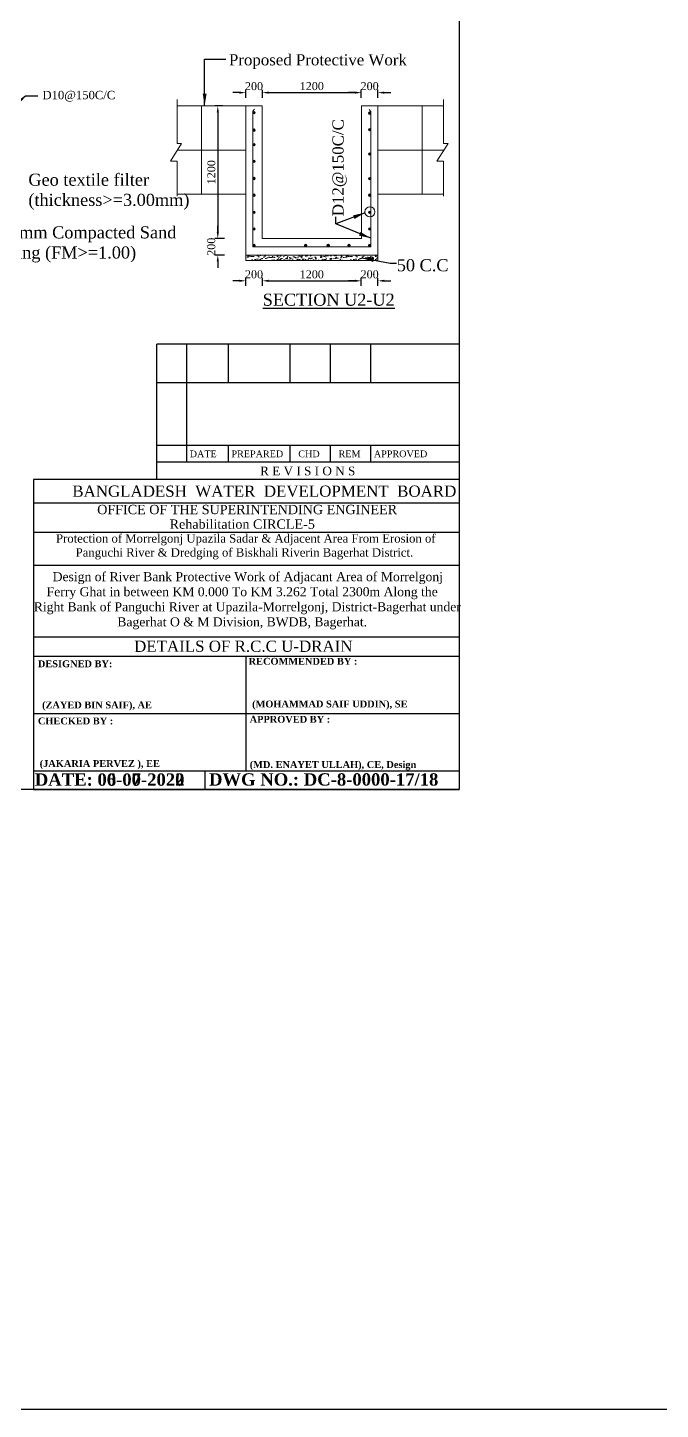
# Model space of a CAD drawing. Header units: metres. Extents: x -2434 to 11656, y -15288 to 8109.
# Drawn here: x 3316.3 to 3395.4, y -14191.8 to -14019.2 of the extents above; entities that cross this region are included whole.
import ezdxf
from ezdxf.enums import TextEntityAlignment as Align

# ---------------------------------------------------------------- set-up
doc = ezdxf.new("R2010")
doc.units = ezdxf.units.M
doc.layers.add('Blocks', color=11, linetype='Continuous', lineweight=9)
doc.layers.add('LINE', color=7, linetype='Continuous')
doc.styles.add('Kazi_T_H', font='timesbd.ttf')
doc.styles.get("Standard").update_dxf_attribs({"font": 'times.ttf'})
doc.dimstyles.get("Standard").update_dxf_attribs({"dimtxt": 0.5, "dimasz": 0.4075, "dimexe": 0.364, "dimexo": 0.219, "dimgap": 0.09, "dimtad": 0, "dimdec": 0, "dimlfac": 1000, "dimzin": 0, "dimdsep": 46, "dimtxsty": 'Standard', "dimcen": 0.09, "dimadec": 0, "dimazin": 0, "dimtfac": 1, "dimtdec": 0, "dimtofl": 0, "dimtmove": 0, "dimatfit": 3, "dimfxl": 1, "dimtolj": 1, "dimtzin": 0, "dimarcsym": 0})
pattern_1 = [(50, (3361.4529, -14431.1555), (0.879952, -0.0769858), [0.0920115, -1.0121265]), (355, (3361.4529, -14431.1555), (-0.1702228, 0.9228036), [0.0736092, -0.8097012]), (100.451, (3361.5262, -14431.1619), (0.7097323, 0.8458136), [0.0781977, -0.8601747]), (46.1842, (3361.4529, -14430.9101), (1.3093118, -0.2030644), [0.1380173, -1.5181897]), (96.6356, (3361.562, -14430.927), (1.1466625, 1.1950654), [0.1172965, -1.290262]), (351.184, (3361.4529, -14430.9101), (1.1466642, 1.1950633), [0.110414, -1.214552]), (21, (3361.5756, -14430.9715), (0.7322999, -0.4939425), [0.0920115, -1.0121265]), (326, (3361.5756, -14430.9715), (0.2985038, 0.8896279), [0.0736092, -0.8097012]), (71.4514, (3361.6366, -14431.01264), (1.0308017, 0.3956874), [0.0781977, -0.8601747]), (37.5, (3361.4529, -14431.1555), (0.01491795, 0.40840084), [0, -0.79988664, 0, -0.8219694, 0, -0.81276825]), (7.5, (3361.4529, -14431.1555), (0.32273897, 0.4838722), [0, -0.46864524, 0, -0.78148434, 0, -0.30977205]), (327.5, (3361.1793, -14431.1555), (0.65490257, -0.02766983), [0, -0.306705, 0, -0.9569196, 0, -1.2697587]), (317.5, (3361.0566, -14431.1555), (0.71546395, 0.12280995), [0, -0.3987165, 0, -0.6354928, 0, -0.9017127])]
pattern_2 = [(50, (3349.1488, -14431.1555), (0.879952, -0.0769858), [0.0920115, -1.0121265]), (355, (3349.1488, -14431.1555), (-0.1702228, 0.9228036), [0.0736092, -0.8097012]), (100.451, (3349.2221, -14431.1619), (0.7097323, 0.8458136), [0.0781977, -0.8601747]), (46.1842, (3349.1488, -14430.9101), (1.3093118, -0.2030644), [0.1380173, -1.5181897]), (96.6356, (3349.2579, -14430.927), (1.1466625, 1.1950654), [0.1172965, -1.290262]), (351.184, (3349.1488, -14430.9101), (1.1466642, 1.1950633), [0.110414, -1.214552]), (21, (3349.2715, -14430.9715), (0.7322999, -0.4939425), [0.0920115, -1.0121265]), (326, (3349.2715, -14430.9715), (0.2985038, 0.8896279), [0.0736092, -0.8097012]), (71.4514, (3349.3325, -14431.01264), (1.0308017, 0.3956874), [0.0781977, -0.8601747]), (37.5, (3349.1488, -14431.1555), (0.01491795, 0.40840084), [0, -0.79988664, 0, -0.8219694, 0, -0.81276825]), (7.5, (3349.1488, -14431.1555), (0.32273897, 0.4838722), [0, -0.46864524, 0, -0.78148434, 0, -0.30977205]), (327.5, (3348.87522, -14431.1555), (0.65490257, -0.02766983), [0, -0.306705, 0, -0.9569196, 0, -1.2697587]), (317.5, (3348.75254, -14431.1555), (0.71546395, 0.12280995), [0, -0.3987165, 0, -0.6354928, 0, -0.9017127])]

# ---------------------------------------------------------------- blocks, each defined once
blk = doc.blocks.new('*D1216')
at = {"layer": 'Blocks', "color": 0, "lineweight": -2, "ltscale": 0.5}
for p, q in [((3342.75, -14027.32), (3341.95, -14027.32)), ((3343.55, -14027.95), (3343.55, -14026.95)), ((3345.62, -14027.95), (3345.62, -14026.95)), ((3346.42, -14027.32), (3347.22, -14027.32))]:
    blk.add_line(p, q, dxfattribs=at)
at = {"layer": 'Blocks', "color": 0, "lineweight": -3, "ltscale": 0.5}
for points in [[(3342.75, -14027.18), (3342.75, -14027.45), (3343.55, -14027.32)], [(3346.42, -14027.18), (3346.42, -14027.45), (3345.62, -14027.32)]]:
    blk.add_solid(points, dxfattribs=at)
at = {"layer": 'Defpoints', "color": 0, "lineweight": -3, "ltscale": 0.5}
for p in [(3345.62, -14027.32), (3343.55, -14028.16), (3345.62, -14028.16)]:
    blk.add_point(p, dxfattribs=at)
at = {"layer": 'Blocks', "color": 0, "lineweight": 30, "ltscale": 0.5, "insert": (3344.58, -14026.51), "char_height": 1, "attachment_point": 5}
blk.add_mtext('\\A1;200', dxfattribs=at)
blk = doc.blocks.new('*D1217')
at = {"layer": 'Blocks', "color": 0, "lineweight": -2, "ltscale": 0.5}
for p, q in [((3357.19, -14027.32), (3356.39, -14027.32)), ((3357.99, -14027.95), (3357.99, -14026.95)), ((3360.06, -14027.95), (3360.06, -14026.95)), ((3360.86, -14027.32), (3361.66, -14027.32))]:
    blk.add_line(p, q, dxfattribs=at)
at = {"layer": 'Blocks', "color": 0, "lineweight": -3, "ltscale": 0.5}
for points in [[(3357.19, -14027.18), (3357.19, -14027.45), (3357.99, -14027.32)], [(3360.86, -14027.18), (3360.86, -14027.45), (3360.06, -14027.32)]]:
    blk.add_solid(points, dxfattribs=at)
at = {"layer": 'Defpoints', "color": 0, "lineweight": -3, "ltscale": 0.5}
for p in [(3360.06, -14027.32), (3357.99, -14028.16), (3360.06, -14028.16)]:
    blk.add_point(p, dxfattribs=at)
at = {"layer": 'Blocks', "color": 0, "lineweight": 30, "ltscale": 0.5, "insert": (3359.03, -14026.51), "char_height": 1, "attachment_point": 5}
blk.add_mtext('\\A1;200', dxfattribs=at)
blk = doc.blocks.new('*D1218')
at = {"layer": 'Blocks', "color": 0, "lineweight": -2, "ltscale": 0.5}
for p, q in [((3345.62, -14027.95), (3345.62, -14026.95)), ((3346.42, -14027.32), (3357.19, -14027.32)), ((3357.99, -14027.95), (3357.99, -14026.95))]:
    blk.add_line(p, q, dxfattribs=at)
at = {"layer": 'Blocks', "color": 0, "lineweight": -3, "ltscale": 0.5}
for points in [[(3346.42, -14027.18), (3346.42, -14027.45), (3345.62, -14027.32)], [(3357.19, -14027.18), (3357.19, -14027.45), (3357.99, -14027.32)]]:
    blk.add_solid(points, dxfattribs=at)
at = {"layer": 'Defpoints', "color": 0, "lineweight": -3, "ltscale": 0.5}
for p in [(3357.99, -14027.32), (3345.62, -14028.16), (3357.99, -14028.16)]:
    blk.add_point(p, dxfattribs=at)
at = {"layer": 'Blocks', "color": 0, "lineweight": 30, "ltscale": 0.5, "insert": (3351.8, -14026.51), "char_height": 1, "attachment_point": 5}
blk.add_mtext('\\A1;1200', dxfattribs=at)
blk = doc.blocks.new('*D1219')
at = {"layer": 'Blocks', "color": 0, "lineweight": -2, "ltscale": 0.5}
for p, q in [((3340.63, -14028.98), (3339.69, -14028.98)), ((3340.05, -14029.78), (3340.05, -14044.74)), ((3340.9, -14045.54), (3339.69, -14045.54))]:
    blk.add_line(p, q, dxfattribs=at)
at = {"layer": 'Blocks', "color": 0, "lineweight": -3, "ltscale": 0.5}
for points in [[(3339.92, -14029.78), (3340.19, -14029.78), (3340.05, -14028.98)], [(3339.92, -14044.74), (3340.19, -14044.74), (3340.05, -14045.54)]]:
    blk.add_solid(points, dxfattribs=at)
at = {"layer": 'Defpoints', "color": 0, "lineweight": -3, "ltscale": 0.5}
for p in [(3340.85, -14028.98), (3340.05, -14045.54), (3341.12, -14045.54)]:
    blk.add_point(p, dxfattribs=at)
at = {"layer": 'Blocks', "color": 0, "lineweight": 30, "ltscale": 0.5, "insert": (3339.24, -14037.26), "char_height": 1, "attachment_point": 5, "rotation": 90}
blk.add_mtext('\\A1;1200', dxfattribs=at)
blk = doc.blocks.new('*D1220')
at = {"layer": 'Blocks', "color": 0, "lineweight": -2, "ltscale": 0.5}
for p, q in [((3342.75, -14050.83), (3341.95, -14050.83)), ((3343.55, -14051.45), (3343.55, -14050.46)), ((3345.62, -14051.45), (3345.62, -14050.46)), ((3346.42, -14050.83), (3347.22, -14050.83))]:
    blk.add_line(p, q, dxfattribs=at)
at = {"layer": 'Blocks', "color": 0, "lineweight": -3, "ltscale": 0.5}
for points in [[(3342.75, -14050.69), (3342.75, -14050.96), (3343.55, -14050.83)], [(3346.42, -14050.69), (3346.42, -14050.96), (3345.62, -14050.83)]]:
    blk.add_solid(points, dxfattribs=at)
at = {"layer": 'Defpoints', "color": 0, "lineweight": -3, "ltscale": 0.5}
for p in [(3343.55, -14051.67), (3345.62, -14050.83), (3345.62, -14051.67)]:
    blk.add_point(p, dxfattribs=at)
at = {"layer": 'Blocks', "color": 0, "lineweight": 30, "ltscale": 0.5, "insert": (3344.58, -14050.02), "char_height": 1, "attachment_point": 5}
blk.add_mtext('\\A1;200', dxfattribs=at)
blk = doc.blocks.new('*D1221')
at = {"layer": 'Blocks', "color": 0, "lineweight": -2, "ltscale": 0.5}
for p, q in [((3357.19, -14050.83), (3356.39, -14050.83)), ((3357.99, -14051.45), (3357.99, -14050.46)), ((3360.06, -14051.45), (3360.06, -14050.46)), ((3360.86, -14050.83), (3361.66, -14050.83))]:
    blk.add_line(p, q, dxfattribs=at)
at = {"layer": 'Blocks', "color": 0, "lineweight": -3, "ltscale": 0.5}
for points in [[(3357.19, -14050.69), (3357.19, -14050.96), (3357.99, -14050.83)], [(3360.86, -14050.69), (3360.86, -14050.96), (3360.06, -14050.83)]]:
    blk.add_solid(points, dxfattribs=at)
at = {"layer": 'Defpoints', "color": 0, "lineweight": -3, "ltscale": 0.5}
for p in [(3357.99, -14051.67), (3360.06, -14050.83), (3360.06, -14051.67)]:
    blk.add_point(p, dxfattribs=at)
at = {"layer": 'Blocks', "color": 0, "lineweight": 30, "ltscale": 0.5, "insert": (3359.03, -14050.02), "char_height": 1, "attachment_point": 5}
blk.add_mtext('\\A1;200', dxfattribs=at)
blk = doc.blocks.new('*D1222')
at = {"layer": 'Blocks', "color": 0, "lineweight": -2, "ltscale": 0.5}
for p, q in [((3345.62, -14051.45), (3345.62, -14050.46)), ((3346.42, -14050.83), (3357.19, -14050.83)), ((3357.99, -14051.45), (3357.99, -14050.46))]:
    blk.add_line(p, q, dxfattribs=at)
at = {"layer": 'Blocks', "color": 0, "lineweight": -3, "ltscale": 0.5}
for points in [[(3346.42, -14050.69), (3346.42, -14050.96), (3345.62, -14050.83)], [(3357.19, -14050.69), (3357.19, -14050.96), (3357.99, -14050.83)]]:
    blk.add_solid(points, dxfattribs=at)
at = {"layer": 'Defpoints', "color": 0, "lineweight": -3, "ltscale": 0.5}
for p in [(3345.62, -14051.67), (3357.99, -14050.83), (3357.99, -14051.67)]:
    blk.add_point(p, dxfattribs=at)
at = {"layer": 'Blocks', "color": 0, "lineweight": 30, "ltscale": 0.5, "insert": (3351.8, -14050.02), "char_height": 1, "attachment_point": 5}
blk.add_mtext('\\A1;1200', dxfattribs=at)
blk = doc.blocks.new('*D1223')
at = {"layer": 'Blocks', "color": 0, "lineweight": -2, "ltscale": 0.5}
for p, q in [((3340.05, -14044.74), (3340.05, -14043.94)), ((3340.9, -14045.54), (3339.69, -14045.54)), ((3340.89, -14047.61), (3339.69, -14047.61)), ((3340.05, -14048.41), (3340.05, -14049.21))]:
    blk.add_line(p, q, dxfattribs=at)
at = {"layer": 'Blocks', "color": 0, "lineweight": -3, "ltscale": 0.5}
for points in [[(3339.92, -14044.74), (3340.19, -14044.74), (3340.05, -14045.54)], [(3339.92, -14048.41), (3340.19, -14048.41), (3340.05, -14047.61)]]:
    blk.add_solid(points, dxfattribs=at)
at = {"layer": 'Defpoints', "color": 0, "lineweight": -3, "ltscale": 0.5}
for p in [(3341.12, -14045.54), (3340.05, -14047.61), (3341.11, -14047.61)]:
    blk.add_point(p, dxfattribs=at)
at = {"layer": 'Blocks', "color": 0, "lineweight": 30, "ltscale": 0.5, "insert": (3339.24, -14046.57), "char_height": 1, "attachment_point": 5, "rotation": 90}
blk.add_mtext('\\A1;200', dxfattribs=at)
blk = doc.blocks.new('*D1265')
at = {"layer": 'Blocks', "color": 0, "lineweight": -2, "ltscale": 0.5}
for p, q in [((3345.62, -14027.95), (3345.62, -14026.95)), ((3346.42, -14027.32), (3357.19, -14027.32)), ((3357.99, -14027.95), (3357.99, -14026.95))]:
    blk.add_line(p, q, dxfattribs=at)
at = {"layer": 'Blocks', "color": 0, "lineweight": -3, "ltscale": 0.5}
for points in [[(3346.42, -14027.18), (3346.42, -14027.45), (3345.62, -14027.32)], [(3357.19, -14027.18), (3357.19, -14027.45), (3357.99, -14027.32)]]:
    blk.add_solid(points, dxfattribs=at)
at = {"layer": 'Defpoints', "color": 0, "lineweight": -3, "ltscale": 0.5}
for p in [(3357.99, -14027.32), (3345.62, -14028.16), (3357.99, -14028.16)]:
    blk.add_point(p, dxfattribs=at)
at = {"layer": 'Blocks', "color": 0, "lineweight": 30, "ltscale": 0.5, "insert": (3351.8, -14026.51), "char_height": 1, "attachment_point": 5}
blk.add_mtext('\\A1;1200', dxfattribs=at)
blk = doc.blocks.new('*D1266')
at = {"layer": 'Blocks', "color": 0, "lineweight": -2, "ltscale": 0.5}
for p, q in [((3340.63, -14028.98), (3339.69, -14028.98)), ((3340.05, -14029.78), (3340.05, -14044.74)), ((3340.9, -14045.54), (3339.69, -14045.54))]:
    blk.add_line(p, q, dxfattribs=at)
at = {"layer": 'Blocks', "color": 0, "lineweight": -3, "ltscale": 0.5}
for points in [[(3339.92, -14029.78), (3340.19, -14029.78), (3340.05, -14028.98)], [(3339.92, -14044.74), (3340.19, -14044.74), (3340.05, -14045.54)]]:
    blk.add_solid(points, dxfattribs=at)
at = {"layer": 'Defpoints', "color": 0, "lineweight": -3, "ltscale": 0.5}
for p in [(3340.85, -14028.98), (3340.05, -14045.54), (3341.12, -14045.54)]:
    blk.add_point(p, dxfattribs=at)
at = {"layer": 'Blocks', "color": 0, "lineweight": 30, "ltscale": 0.5, "insert": (3339.24, -14037.26), "char_height": 1, "attachment_point": 5, "rotation": 90}
blk.add_mtext('\\A1;1200', dxfattribs=at)
blk = doc.blocks.new('*D1267')
at = {"layer": 'Blocks', "color": 0, "lineweight": -2, "ltscale": 0.5}
for p, q in [((3345.62, -14051.45), (3345.62, -14050.46)), ((3346.42, -14050.83), (3357.19, -14050.83)), ((3357.99, -14051.45), (3357.99, -14050.46))]:
    blk.add_line(p, q, dxfattribs=at)
at = {"layer": 'Blocks', "color": 0, "lineweight": -3, "ltscale": 0.5}
for points in [[(3346.42, -14050.69), (3346.42, -14050.96), (3345.62, -14050.83)], [(3357.19, -14050.69), (3357.19, -14050.96), (3357.99, -14050.83)]]:
    blk.add_solid(points, dxfattribs=at)
at = {"layer": 'Defpoints', "color": 0, "lineweight": -3, "ltscale": 0.5}
for p in [(3345.62, -14051.67), (3357.99, -14050.83), (3357.99, -14051.67)]:
    blk.add_point(p, dxfattribs=at)
at = {"layer": 'Blocks', "color": 0, "lineweight": 30, "ltscale": 0.5, "insert": (3351.8, -14050.02), "char_height": 1, "attachment_point": 5}
blk.add_mtext('\\A1;1200', dxfattribs=at)
blk = doc.blocks.new('*D1268')
at = {"layer": 'Blocks', "color": 0, "lineweight": -2, "ltscale": 0.5}
for p, q in [((3340.05, -14044.74), (3340.05, -14043.94)), ((3340.9, -14045.54), (3339.69, -14045.54)), ((3340.89, -14047.61), (3339.69, -14047.61)), ((3340.05, -14048.41), (3340.05, -14049.21))]:
    blk.add_line(p, q, dxfattribs=at)
at = {"layer": 'Blocks', "color": 0, "lineweight": -3, "ltscale": 0.5}
for points in [[(3339.92, -14044.74), (3340.19, -14044.74), (3340.05, -14045.54)], [(3339.92, -14048.41), (3340.19, -14048.41), (3340.05, -14047.61)]]:
    blk.add_solid(points, dxfattribs=at)
at = {"layer": 'Defpoints', "color": 0, "lineweight": -3, "ltscale": 0.5}
for p in [(3341.12, -14045.54), (3340.05, -14047.61), (3341.11, -14047.61)]:
    blk.add_point(p, dxfattribs=at)
at = {"layer": 'Blocks', "color": 0, "lineweight": 30, "ltscale": 0.5, "insert": (3339.24, -14046.57), "char_height": 1, "attachment_point": 5, "rotation": 90}
blk.add_mtext('\\A1;200', dxfattribs=at)

msp = doc.modelspace()

# ---------------------------------------------------------------- hatches: boundary and pattern name
at = {"layer": 'Blocks', "lineweight": 13, "ltscale": 0.05}
for points in [[(3344.73531, -14029.81717, 1), (3344.426697, -14029.81717, 1)], [(3344.73531, -14029.81717, 1), (3344.426697, -14029.81717, 1)], [(3359.180562, -14029.879252, 1), (3358.871949, -14029.879252, 1)], [(3359.180562, -14029.879252, 1), (3358.871949, -14029.879252, 1)], [(3344.73531, -14032.011727, 1), (3344.426697, -14032.011727, 1)], [(3344.73531, -14032.011727, 1), (3344.426697, -14032.011727, 1)], [(3359.180562, -14031.942626, 1), (3358.871949, -14031.942626, 1)], [(3359.180562, -14031.942626, 1), (3358.871949, -14031.942626, 1)], [(3344.73531, -14033.826925, 1), (3344.426697, -14033.826925, 1)], [(3344.73531, -14033.826925, 1), (3344.426697, -14033.826925, 1)], [(3344.73531, -14035.897837, 1), (3344.426697, -14035.897837, 1)], [(3344.73531, -14035.897837, 1), (3344.426697, -14035.897837, 1)], [(3359.180562, -14034.990962, 1), (3358.871949, -14034.990962, 1)], [(3359.180562, -14034.990962, 1), (3358.871949, -14034.990962, 1)], [(3344.73531, -14038.050911, 1), (3344.426697, -14038.050911, 1)], [(3344.73531, -14038.050911, 1), (3344.426697, -14038.050911, 1)], [(3359.180562, -14038.064092, 1), (3358.871949, -14038.064092, 1)], [(3359.180562, -14038.064092, 1), (3358.871949, -14038.064092, 1)], [(3344.73531, -14040.1228, 1), (3344.426697, -14040.1228, 1)], [(3344.73531, -14040.1228, 1), (3344.426697, -14040.1228, 1)], [(3359.180562, -14040.1228, 1), (3358.871949, -14040.1228, 1)], [(3359.180562, -14040.1228, 1), (3358.871949, -14040.1228, 1)], [(3344.73531, -14042.280839, 1), (3344.426697, -14042.280839, 1)], [(3344.73531, -14042.280839, 1), (3344.426697, -14042.280839, 1)], [(3359.180562, -14042.280839, 1), (3358.871949, -14042.280839, 1)], [(3359.180562, -14042.280839, 1), (3358.871949, -14042.280839, 1)], [(3344.73531, -14044.356489, 1), (3344.426697, -14044.356489, 1)], [(3344.73531, -14044.356489, 1), (3344.426697, -14044.356489, 1)], [(3359.180562, -14044.356489, 1), (3358.871949, -14044.356489, 1)], [(3359.180562, -14044.356489, 1), (3358.871949, -14044.356489, 1)], [(3344.73531, -14046.412544, 1), (3344.426697, -14046.412544, 1)], [(3344.73531, -14046.412544, 1), (3344.426697, -14046.412544, 1)], [(3351.178644, -14046.412544, 1), (3350.870032, -14046.412544, 1)], [(3351.178644, -14046.412544, 1), (3350.870032, -14046.412544, 1)], [(3354.007361, -14046.412544, 1), (3353.698748, -14046.412544, 1)], [(3354.007361, -14046.412544, 1), (3353.698748, -14046.412544, 1)], [(3356.594068, -14046.412544, 1), (3356.285455, -14046.412544, 1)], [(3356.594068, -14046.412544, 1), (3356.285455, -14046.412544, 1)], [(3359.180562, -14046.412544, 1), (3358.871949, -14046.412544, 1)], [(3359.180562, -14046.412544, 1), (3358.871949, -14046.412544, 1)]]:
    msp.add_hatch(color=0, dxfattribs=at).paths.add_polyline_path(points)
at = {"layer": 'Blocks', "lineweight": 5, "ltscale": 0.05}
h = msp.add_hatch(dxfattribs=at)
h.set_pattern_fill('AR-CONC', color=0, scale=0.00483, style=0)
h.set_pattern_definition(pattern_2)
h.paths.add_polyline_path([(3343.546004, -14047.608938), (3343.546004, -14048.298938), (3347.757172, -14048.298938), (3347.757172, -14047.608938)])
h = msp.add_hatch(dxfattribs=at)
h.set_pattern_fill('AR-CONC', color=0, scale=0.00483, style=0)
h.set_pattern_definition(pattern_2)
h.paths.add_polyline_path([(3343.546004, -14047.608938), (3343.546004, -14048.298938), (3347.757172, -14048.298938), (3347.757172, -14047.608938)])
h = msp.add_hatch(dxfattribs=at)
h.set_pattern_fill('AR-CONC', color=0, scale=0.00483, style=0)
h.set_pattern_definition(pattern_1)
h.paths.add_polyline_path([(3360.061256, -14047.608938), (3347.641256, -14047.608938), (3347.641256, -14048.298938), (3360.061256, -14048.298938)])
h = msp.add_hatch(dxfattribs=at)
h.set_pattern_fill('AR-CONC', color=0, scale=0.00483, style=0)
h.set_pattern_definition(pattern_1)
h.paths.add_polyline_path([(3360.061256, -14047.608938), (3347.641256, -14047.608938), (3347.641256, -14048.298938), (3360.061256, -14048.298938)])

# ---------------------------------------------------------------- linework, layer by layer
at = {"color": 0, "linetype": 'Continuous', "lineweight": -3, "ltscale": 0.5}
for p, q in [((3343.612181, -14112.032478), (3343.612181, -14097.752818)), ((3343.612181, -14112.032478), (3343.612181, -14097.752818)), ((3317.009152, -14114.359025), (3370.215211, -14114.359025)), ((3317.009152, -14114.359025), (3370.215211, -14114.359025)), ((3317.009152, -14114.359025), (3370.215211, -14114.359025)), ((3317.009152, -14114.359025), (3370.215211, -14114.359025)), ((3317.009152, -14114.359025), (3370.215211, -14114.359025)), ((3317.009152, -14114.359025), (3370.215211, -14114.359025))]:
    msp.add_line(p, q, dxfattribs=at)
at = {"color": 0, "lineweight": -3, "ltscale": 0.5}
msp.add_lwpolyline([(-254.448511, -13898.58967), (3621.057254, -13898.58967), (3621.057254, -14191.821671), (-254.448511, -14191.821671)], close=True, dxfattribs=at)
at = {"layer": 'Blocks', "color": 0, "lineweight": 13, "ltscale": 0.05}
for p, q in [((3343.546004, -14028.978938), (3345.616004, -14028.978938)), ((3343.546004, -14037.761437), (3343.546004, -14028.978938)), ((3343.546004, -14028.978938), (3345.616004, -14028.978938)), ((3343.546004, -14037.761437), (3343.546004, -14028.978938)), ((3345.616004, -14028.978938), (3345.616004, -14037.258938)), ((3345.616004, -14028.978938), (3345.616004, -14037.258938)), ((3357.991256, -14037.258938), (3357.991256, -14028.978938)), ((3357.991256, -14028.978938), (3360.061256, -14028.978938)), ((3357.991256, -14037.258938), (3357.991256, -14028.978938)), ((3357.991256, -14028.978938), (3360.061256, -14028.978938)), ((3360.061256, -14028.978938), (3360.061256, -14047.608938)), ((3360.061256, -14028.978938), (3360.061256, -14047.608938)), ((3344.426697, -14029.650978), (3344.633967, -14029.370672)), ((3344.426697, -14029.650978), (3344.633967, -14029.370672)), ((3359.180562, -14029.665507), (3358.980337, -14029.415733)), ((3359.180562, -14029.665507), (3358.980337, -14029.415733)), ((3343.546004, -14047.608938), (3343.546004, -14037.258938)), ((3343.546004, -14047.608938), (3343.546004, -14037.258938)), ((3345.616004, -14037.258938), (3345.616004, -14045.538938)), ((3345.616004, -14037.258938), (3345.616004, -14045.538938)), ((3357.991256, -14045.538938), (3357.991256, -14037.258938)), ((3357.991256, -14045.538938), (3357.991256, -14037.258938)), ((3345.616004, -14045.538938), (3357.991256, -14045.538938)), ((3345.616004, -14045.538938), (3357.991256, -14045.538938)), ((3360.061256, -14047.608938), (3343.546004, -14047.608938)), ((3343.546004, -14047.608938), (3343.546004, -14048.298938)), ((3360.061256, -14047.608938), (3343.546004, -14047.608938)), ((3343.546004, -14047.608938), (3343.546004, -14048.298938)), ((3360.061256, -14047.608938), (3360.061256, -14048.298938)), ((3360.061256, -14047.608938), (3360.061256, -14048.298938)), ((3360.061256, -14048.298938), (3343.546004, -14048.298938)), ((3360.061256, -14048.298938), (3343.546004, -14048.298938))]:
    msp.add_line(p, q, dxfattribs=at)
at = {"layer": 'Blocks', "color": 0, "lineweight": 20, "ltscale": 0.05}
for p, q in [((3344.426697, -14029.650978), (3344.426697, -14046.573938)), ((3344.426697, -14029.650978), (3344.426697, -14046.573938)), ((3359.180562, -14029.676134), (3359.180562, -14046.573938)), ((3359.180562, -14029.676134), (3359.180562, -14046.573938)), ((3359.180562, -14046.573938), (3344.426697, -14046.573938)), ((3359.180562, -14046.573938), (3344.426697, -14046.573938))]:
    msp.add_line(p, q, dxfattribs=at)
at = {"layer": 'Blocks', "color": 0, "lineweight": 13, "ltscale": 0.05}
for points in [[(3334.975167, -14028.185097), (3334.975167, -14033.670044), (3335.538405, -14033.670044), (3334.144537, -14035.86199), (3334.975167, -14035.86199), (3334.975167, -14040.235378)], [(3334.975167, -14028.185097), (3334.975167, -14033.670044), (3335.538405, -14033.670044), (3334.144537, -14035.86199), (3334.975167, -14035.86199), (3334.975167, -14040.235378)], [(3335.011307, -14034.498938), (3338.026004, -14034.498938), (3338.026004, -14028.978938), (3334.975167, -14028.978938)], [(3335.011307, -14034.498938), (3338.026004, -14034.498938), (3338.026004, -14028.978938), (3334.975167, -14028.978938)], [(3368.267861, -14028.978938), (3365.581256, -14028.978938), (3365.581256, -14034.498938), (3368.304001, -14034.498938)], [(3368.267861, -14028.978938), (3365.581256, -14028.978938), (3365.581256, -14034.498938), (3368.304001, -14034.498938)], [(3368.267861, -14028.185097), (3368.267861, -14033.670044), (3368.831099, -14033.670044), (3367.43723, -14035.86199), (3368.267861, -14035.86199), (3368.267861, -14040.235378)], [(3368.267861, -14028.185097), (3368.267861, -14033.670044), (3368.831099, -14033.670044), (3367.43723, -14035.86199), (3368.267861, -14035.86199), (3368.267861, -14040.235378)], [(3334.975167, -14040.018938), (3338.026004, -14040.018938), (3338.026004, -14034.498938), (3335.011307, -14034.498938)], [(3334.975167, -14040.018938), (3338.026004, -14040.018938), (3338.026004, -14034.498938), (3335.011307, -14034.498938)], [(3368.304001, -14034.498938), (3365.581256, -14034.498938), (3365.581256, -14040.018938), (3368.267861, -14040.018938)], [(3368.304001, -14034.498938), (3365.581256, -14034.498938), (3365.581256, -14040.018938), (3368.267861, -14040.018938)]]:
    msp.add_lwpolyline(points, dxfattribs=at)
for points in [[(3338.026004, -14034.498938), (3343.546004, -14034.498938), (3343.546004, -14028.978938), (3338.026004, -14028.978938)], [(3338.026004, -14034.498938), (3343.546004, -14034.498938), (3343.546004, -14028.978938), (3338.026004, -14028.978938)], [(3360.061256, -14034.498938), (3365.581256, -14034.498938), (3365.581256, -14028.978938), (3360.061256, -14028.978938)], [(3360.061256, -14034.498938), (3365.581256, -14034.498938), (3365.581256, -14028.978938), (3360.061256, -14028.978938)], [(3338.026004, -14040.018938), (3343.546004, -14040.018938), (3343.546004, -14034.498938), (3338.026004, -14034.498938)], [(3338.026004, -14040.018938), (3343.546004, -14040.018938), (3343.546004, -14034.498938), (3338.026004, -14034.498938)], [(3360.061256, -14040.018938), (3365.581256, -14040.018938), (3365.581256, -14034.498938), (3360.061256, -14034.498938)], [(3360.061256, -14040.018938), (3365.581256, -14040.018938), (3365.581256, -14034.498938), (3360.061256, -14034.498938)]]:
    msp.add_lwpolyline(points, close=True, dxfattribs=at)
for centre, radius in [((3344.581004, -14029.81717), 0.154306), ((3344.581004, -14029.81717), 0.154306), ((3359.026256, -14029.879252), 0.154306), ((3359.026256, -14029.879252), 0.154306), ((3344.581004, -14032.011727), 0.154306), ((3344.581004, -14032.011727), 0.154306), ((3359.026256, -14031.942626), 0.154306), ((3359.026256, -14031.942626), 0.154306), ((3344.581004, -14033.826925), 0.154306), ((3344.581004, -14033.826925), 0.154306), ((3344.581004, -14035.897837), 0.154306), ((3344.581004, -14035.897837), 0.154306), ((3359.026256, -14034.990962), 0.154306), ((3359.026256, -14034.990962), 0.154306), ((3344.581004, -14038.050911), 0.154306), ((3344.581004, -14038.050911), 0.154306), ((3359.026256, -14038.064092), 0.154306), ((3359.026256, -14038.064092), 0.154306), ((3344.581004, -14040.1228), 0.154306), ((3344.581004, -14040.1228), 0.154306), ((3359.026256, -14040.1228), 0.154306), ((3359.026256, -14040.1228), 0.154306), ((3344.581004, -14042.280839), 0.154306), ((3344.581004, -14042.280839), 0.154306), ((3359.068686, -14042.213627), 0.628806), ((3359.068686, -14042.213627), 0.628806), ((3359.026256, -14042.280839), 0.154306), ((3359.026256, -14042.280839), 0.154306), ((3344.581004, -14044.356489), 0.154306), ((3344.581004, -14044.356489), 0.154306), ((3359.026256, -14044.356489), 0.154306), ((3359.026256, -14044.356489), 0.154306), ((3344.581004, -14046.412544), 0.154306), ((3344.581004, -14046.412544), 0.154306), ((3351.024338, -14046.412544), 0.154306), ((3351.024338, -14046.412544), 0.154306), ((3353.853055, -14046.412544), 0.154306), ((3353.853055, -14046.412544), 0.154306), ((3356.439762, -14046.412544), 0.154306), ((3356.439762, -14046.412544), 0.154306), ((3359.026256, -14046.412544), 0.154306), ((3359.026256, -14046.412544), 0.154306)]:
    msp.add_circle(centre, radius, dxfattribs=at)
at = {"layer": 'LINE', "color": 0, "linetype": 'ByBlock', "lineweight": -3, "ltscale": 0.5}
for p, q in [((3370.215211, -14058.758871), (3332.417272, -14058.758871)), ((3332.417272, -14075.673397), (3332.417272, -14058.758871)), ((3336.123327, -14058.758871), (3336.123327, -14073.4927)), ((3341.338922, -14058.758871), (3341.338922, -14063.576743)), ((3349.067403, -14058.758871), (3349.067403, -14063.576743)), ((3354.102214, -14058.758871), (3354.102214, -14063.576743)), ((3359.137025, -14058.758871), (3359.137025, -14063.576743)), ((3370.215211, -14063.576743), (3332.417272, -14063.576743)), ((3370.215211, -14071.397875), (3332.417272, -14071.397875)), ((3341.338922, -14071.397875), (3341.338922, -14073.4927)), ((3349.067403, -14071.397875), (3349.067403, -14073.4927)), ((3354.102214, -14071.397875), (3354.102214, -14073.4927)), ((3359.137025, -14071.397875), (3359.137025, -14073.4927)), ((3370.215211, -14073.4927), (3332.417272, -14073.4927)), ((3317.009152, -14075.665594), (3317.009152, -14114.359025)), ((3370.215211, -14075.665594), (3317.009152, -14075.665594)), ((3317.009152, -14075.87947), (3317.009152, -14114.359025)), ((3370.215211, -14078.591242), (3317.15844, -14078.591242)), ((3370.215211, -14082.281198), (3317.009152, -14082.281198)), ((3370.215211, -14086.378261), (3317.009152, -14086.378261)), ((3370.215211, -14095.344456), (3317.009152, -14095.344456)), ((3370.215211, -14095.344456), (3317.009152, -14095.344456)), ((3370.215211, -14097.752818), (3317.009152, -14097.752818)), ((3370.215211, -14097.752818), (3317.009152, -14097.752818)), ((3317.009152, -14104.892648), (3370.215211, -14104.892648)), ((3317.009152, -14104.892648), (3370.215211, -14104.892648)), ((3317.009152, -14112.032478), (3370.215211, -14112.032478)), ((3317.009152, -14112.032478), (3370.215211, -14112.032478)), ((3338.476233, -14114.359025), (3338.476233, -14112.032478)), ((3338.476233, -14114.359025), (3338.476233, -14112.032478))]:
    msp.add_line(p, q, dxfattribs=at)
at = {"layer": 'LINE', "color": 1, "linetype": 'ByBlock', "lineweight": 30, "ltscale": 0.5}
msp.add_lwpolyline([(3178.456905, -14114.359025), (3178.456905, -13978.758509), (3370.215211, -13978.758509), (3370.215211, -14114.359025), (3178.456905, -14114.359025)], close=True, dxfattribs=at)
msp.add_lwpolyline([(3178.456905, -14114.359025), (3178.456905, -13978.758509), (3370.215211, -13978.758509), (3370.215211, -14114.359025), (3178.456905, -14114.359025)], close=True, dxfattribs=at)

# ---------------------------------------------------------------- texts
at = {"color": 0, "linetype": 'ByBlock', "lineweight": 30, "ltscale": 0.5, "attachment_point": 1}
for s, insert, char_height, width in [('Proposed Protective Work', (3341.449531, -14022.515564), 1.39465363, 72.91423283), ('Proposed Protective Work', (3341.449531, -14022.515564), 1.39465363, 72.91423283), ('D10@150C/C', (3318.14719, -14027.095114), 1.0459902, 54.68567462), ('D10@150C/C', (3318.14719, -14027.095114), 1.0459902, 54.68567462), ('Geo textile filter\\P(thickness>=3.00mm) ', (3316.384597, -14037.439692), 1.51040988, 91.1268782), ('Geo textile filter\\P(thickness>=3.00mm) ', (3316.384597, -14037.439692), 1.51040988, 91.1268782), ('150mm Compacted Sand\\PFilling (FM>=1.00)', (3311.811325, -14044.015521), 1.51040988, 91.1268782), ('150mm Compacted Sand\\PFilling (FM>=1.00)', (3311.811325, -14044.015521), 1.51040988, 91.1268782), ('50 C.C', (3362.421371, -14048.123005), 1.5104099, 91.1268782), ('50 C.C', (3362.421371, -14048.123005), 1.5104099, 91.1268782), ('{\\LSECTION U2-U2}', (3345.66743, -14052.431315), 1.50622592, 66.12756405), ('{\\LSECTION U2-U2}', (3345.66743, -14052.431315), 1.50622592, 66.12756405)]:
    msp.add_mtext(s, dxfattribs=dict(at, insert=insert, char_height=char_height, width=width))
at = {"color": 0, "linetype": 'ByBlock', "lineweight": 30, "ltscale": 0.5, "insert": (3354.379912, -14042.753413), "char_height": 1.3946536, "width": 72.91423283, "attachment_point": 1, "rotation": 90}
msp.add_mtext('D12@150C/C', dxfattribs=at)
msp.add_mtext('D12@150C/C', dxfattribs=at)
at = {"layer": 'LINE', "color": 0, "linetype": 'ByBlock', "lineweight": -3, "ltscale": 0.5}
for s, p in [('DATE', (3336.542292, -14072.864252)), ('PREPARED', (3341.757887, -14072.864252)), ('CHD', (3350.114815, -14072.864252)), ('REM', (3355.149626, -14072.864252)), ('APPROVED', (3359.55599, -14072.864252))]:
    msp.add_text(s, height=0.83793, dxfattribs=at).set_placement(p)
for s, height, p in [('R E V I S I O N S', 1.09034851, (3351.291036, -14075.128222)), ('BANGLADESH  WATER  DEVELOPMENT  BOARD', 1.39826756, (3345.865402, -14077.805071)), ('OFFICE OF THE SUPERINTENDING ENGINEER', 1.16624531, (3343.722215, -14079.982087)), ('Rehabilitation CIRCLE-5', 1.16624531, (3343.108262, -14081.806146)), ('DETAILS OF R.C.C U-DRAIN ', 1.39949437, (3343.506353, -14097.179593)), ('DETAILS OF R.C.C U-DRAIN ', 1.39949437, (3343.506353, -14097.179593))]:
    msp.add_text(s, height=height, dxfattribs=at).set_placement(p, align=Align.CENTER)
at = {"layer": 'LINE', "color": 0, "linetype": 'ByBlock', "lineweight": -3, "ltscale": 0.5, "style": 'Kazi_T_H'}
for s, height, p in [('DESIGNED BY:', 0.8567796, (3317.570767, -14099.105387)), ('RECOMMENDED BY :', 0.8567796, (3343.904872, -14098.789164)), ('RECOMMENDED BY :', 0.8567796, (3343.904872, -14098.789164)), ('(ZAYED BIN SAIF), AE', 0.8567796, (3318.094326, -14104.246721)), ('(ZAYED BIN SAIF), AE', 0.8567796, (3318.094326, -14104.246721)), ('(MOHAMMAD SAIF UDDIN), SE ', 0.8567796, (3344.344032, -14104.12414)), ('(MOHAMMAD SAIF UDDIN), SE ', 0.8567796, (3344.344032, -14104.12414)), ('APPROVED BY :', 0.8567796, (3344.034587, -14106.035819)), ('APPROVED BY :', 0.8567796, (3344.034587, -14106.035819)), ('CHECKED BY :', 0.8567796, (3317.570767, -14106.245217)), ('CHECKED BY :', 0.8567796, (3317.570767, -14106.245217)), ('(JAKARIA PERVEZ ), EE', 0.8567796, (3317.796971, -14111.565373)), ('(MD. ENAYET ULLAH), CE, Design ', 0.8567796, (3344.040692, -14111.693217)), ('DATE: 06-07-2020', 1.54220327, (3317.186126, -14113.909662)), ('DATE: 00-00-2022', 1.54220327, (3317.186126, -14113.909662)), ('DWG NO.: DC-8-0000-17/18', 1.54220327, (3338.953339, -14113.894097))]:
    msp.add_text(s, height=height, dxfattribs=at).set_placement(p)
at = {"layer": 'LINE', "color": 0, "linetype": 'ByBlock', "lineweight": 40, "ltscale": 0.5, "insert": (3343.381199, -14082.481978), "char_height": 0.9, "width": 51.79341301, "attachment_point": 2}
msp.add_mtext('{\\fTimes New Roman|b1|i0|c0|p18; \\fTimes New Roman|b0|i0|c0|p18;\\H1.17X;Protection of Morrelgonj Upazila Sadar & Adjacent Area From Erosion of Panguchi River & Dredging of Biskhali Riverin Bagerhat District.}', dxfattribs=at)
at = {"layer": 'LINE', "color": 0, "linetype": 'ByBlock', "lineweight": -3, "ltscale": 0.5, "insert": (3340.544582, -14087.22513), "char_height": 1.32819857, "width": 65.1018478, "attachment_point": 2}
msp.add_mtext('             {\\H0.85x;Design of River Bank Protective Work of Adjacant Area of Morrelgonj \\P            Ferry Ghat in between KM 0.000 To KM 3.262 Total 2300m Along the\\P               Right Bank of Panguchi River at Upazila-Morrelgonj, District-Bagerhat under \\P            Bagerhat O & M Division, BWDB, Bagerhat.}', dxfattribs=at)

# ---------------------------------------------------------------- dimensions: what is measured, and where the dimension line sits
at = {"layer": 'Blocks', "color": 0, "lineweight": 30, "ltscale": 0.5}
for base, p1, p2, text, picture, middle in [((3345.616004, -14027.317776), (3343.546004, -14028.164572), (3345.616004, -14028.164572), '200', '*D1216', (3344.581004, -14027.317776)), ((3357.991256, -14027.317776), (3345.616004, -14028.164572), (3357.991256, -14028.164572), '1200', '*D1218', (3351.80363, -14027.317776)), ((3357.991256, -14027.317776), (3345.616004, -14028.164572), (3357.991256, -14028.164572), '1200', '*D1265', (3351.80363, -14027.317776)), ((3360.061256, -14027.317776), (3357.991256, -14028.164572), (3360.061256, -14028.164572), '200', '*D1217', (3359.026256, -14027.317776)), ((3345.616004, -14050.826862), (3343.546004, -14051.673658), (3345.616004, -14051.673658), '200', '*D1220', (3344.581004, -14050.826862)), ((3357.991256, -14050.826862), (3345.616004, -14051.673658), (3357.991256, -14051.673658), '1200', '*D1222', (3351.80363, -14050.826862)), ((3357.991256, -14050.826862), (3345.616004, -14051.673658), (3357.991256, -14051.673658), '1200', '*D1267', (3351.80363, -14050.826862)), ((3360.061256, -14050.826862), (3357.991256, -14051.673658), (3360.061256, -14051.673658), '200', '*D1221', (3359.026256, -14050.826862))]:
    dim = msp.add_linear_dim(base=base, p1=p1, p2=p2, text=text, dimstyle='Standard', override={"dimtxt": 1, "dimasz": 0.8, "dimgap": 0.3, "dimtad": 1, "dimdec": 2, "dimlfac": 1, "dimpost": ' m', "dimtdec": 2, "dimfxl": 0.12}, dxfattribs=at)
    dim.commit()
    dim.dimension.update_dxf_attribs({"geometry": picture, "text_midpoint": middle, "dimtype": 160})
for picture in ['*D1219', '*D1266']:
    dim = msp.add_linear_dim(base=(3340.052025, -14045.538938), p1=(3340.852722, -14028.978938), p2=(3341.118575, -14045.538938), angle=90, text='1200', dimstyle='Standard', override={"dimtxt": 1, "dimasz": 0.8, "dimgap": 0.3, "dimtad": 1, "dimdec": 2, "dimlfac": 1, "dimpost": ' m', "dimtdec": 2, "dimfxl": 0.12}, dxfattribs=at)
    dim.commit()
    dim.dimension.update_dxf_attribs({"geometry": picture, "text_midpoint": (3339.243373, -14037.258938)})
for picture in ['*D1223', '*D1268']:
    dim = msp.add_linear_dim(base=(3340.052025, -14047.608938), p1=(3341.118575, -14045.538938), p2=(3341.106524, -14047.608938), angle=90, text='200', dimstyle='Standard', override={"dimtxt": 1, "dimasz": 0.8, "dimgap": 0.3, "dimtad": 1, "dimdec": 2, "dimlfac": 1, "dimpost": ' m', "dimtdec": 2, "dimfxl": 0.12}, dxfattribs=at)
    dim.commit()
    dim.dimension.update_dxf_attribs({"geometry": picture, "text_midpoint": (3340.052025, -14046.573938), "dimtype": 160})

# ---------------------------------------------------------------- leaders
for points in [[(3338.412735, -14028.933764), (3338.412735, -14023.145537), (3341.050577, -14023.145537)], [(3338.412735, -14028.933764), (3338.412735, -14023.145537), (3341.050577, -14023.145537)], [(3306.343517, -14037.890466), (3316.045491, -14027.723213), (3317.584337, -14027.729943)], [(3306.343517, -14037.890466), (3316.045491, -14027.723213), (3317.584337, -14027.729943)], [(3306.661694, -14034.874939), (3316.045491, -14027.723213), (3317.584337, -14027.729943)], [(3306.661694, -14034.874939), (3316.045491, -14027.723213), (3317.584337, -14027.729943)], [(3358.451306, -14042.332954), (3354.796025, -14043.727317), (3354.807251, -14042.830052)], [(3358.451306, -14042.332954), (3354.796025, -14043.727317), (3354.807251, -14042.830052)], [(3359.180562, -14045.50555), (3354.796025, -14043.727317), (3354.807251, -14042.830052)], [(3359.180562, -14045.50555), (3354.796025, -14043.727317), (3354.807251, -14042.830052)], [(3358.050236, -14047.961933), (3361.574957, -14048.607867), (3362.397236, -14048.607867)], [(3358.050236, -14047.961933), (3361.574957, -14048.607867), (3362.397236, -14048.607867)]]:
    msp.add_leader(points, dimstyle='Standard', override={"dimtxt": 1.5, "dimasz": 1.5, "dimdec": 2, "dimlfac": 1, "dimpost": ' m', "dimtdec": 2, "dimfxl": 0.12}, dxfattribs=at)

doc.saveas('drawing.dxf')
